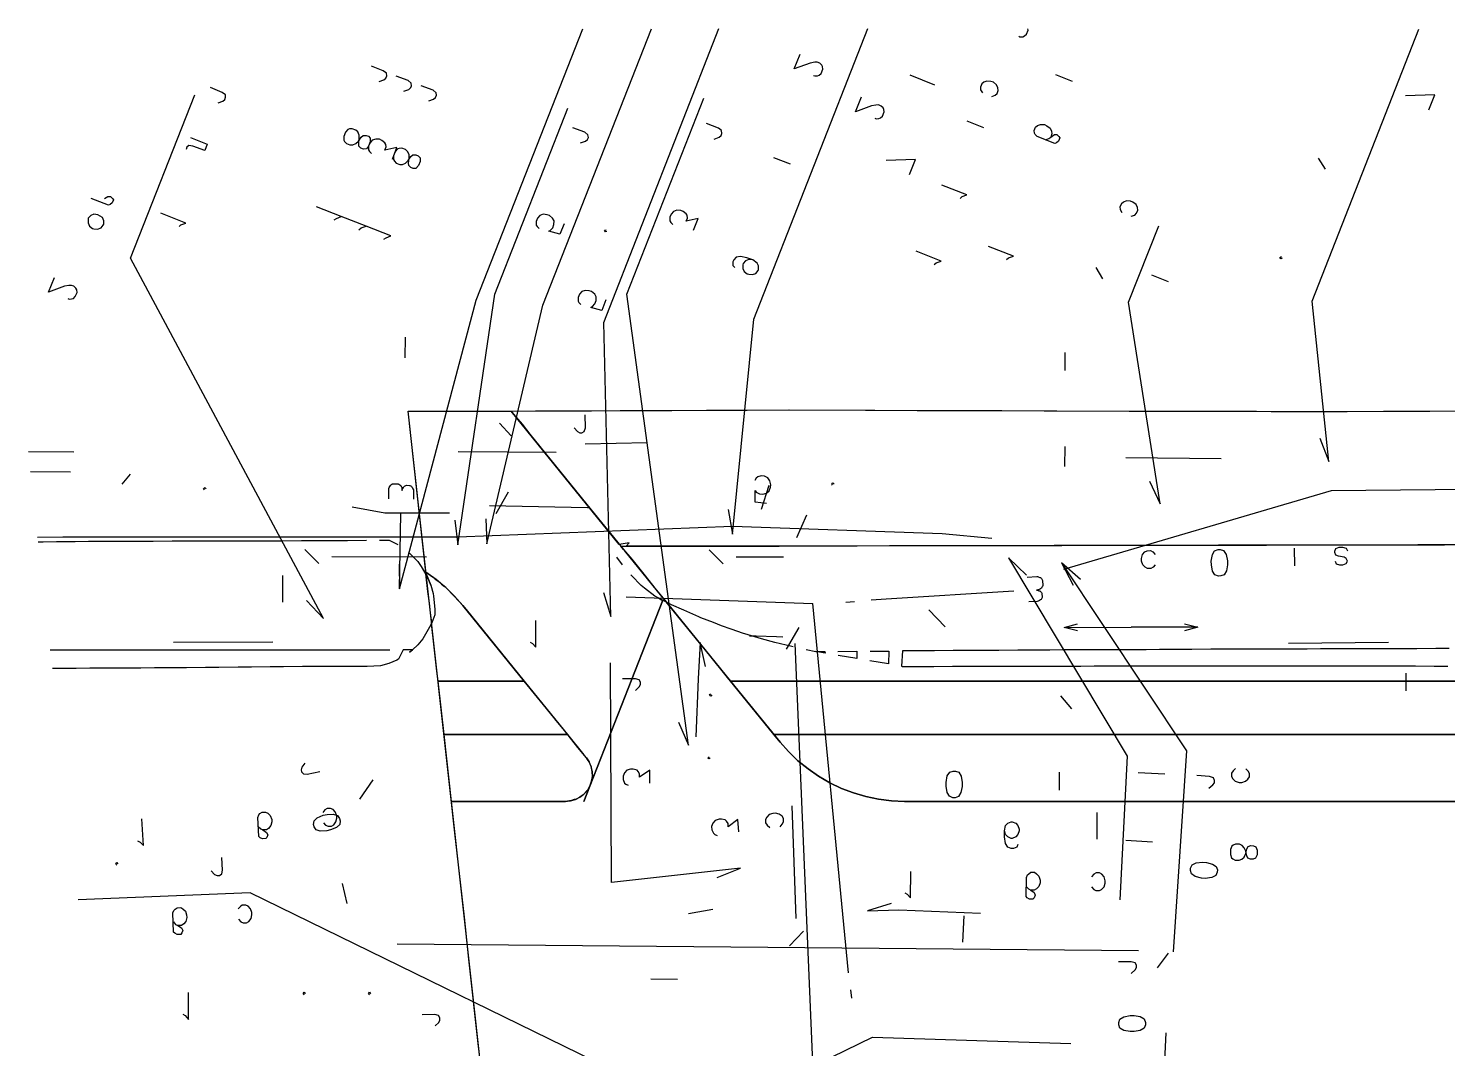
# Model space of a CAD drawing. Header units: metres. Extents: x 131 to 658, y 22 to 173.
# Drawn here: x 131 to 186.7, y 111.1 to 151.2 of the extents above; entities that cross this region are included whole.
import ezdxf

# ---------------------------------------------------------------- set-up
doc = ezdxf.new("R2010")
doc.units = ezdxf.units.M
for name, color, linetype in [('BOUNDARY', 7, 'Continuous'), ('CURB', 7, 'Continuous'), ('ELECTR_CABLE', 7, 'Continuous'), ('ELECTR_CABLE_COMM', 7, 'Continuous'), ('GRASS', 7, 'Continuous'), ('OVERHEAD_POWER_LINE', 7, 'Continuous'), ('ROAD', 7, 'Continuous'), ('SEWER', 7, 'Continuous'), ('SIDEWALK_PATH', 7, 'Continuous'), ('WATER_PIPELINE', 7, 'Continuous')]:
    doc.layers.add(name, color=color, linetype=linetype)

msp = doc.modelspace()

# ---------------------------------------------------------------- linework, layer by layer
at = {"layer": 'BOUNDARY'}
msp.add_lwpolyline([(148.841, 109.688), (148.652, 111.341), (148.286, 114.648), (148.108, 116.301), (147.731, 119.619), (147.554, 121.273), (147.187, 124.58), (146.999, 126.244), (146.633, 129.551), (146.444, 131.204), (146.078, 134.522), (145.9, 136.176), (149.229, 136.187), (150.894, 136.198), (154.223, 136.209), (155.887, 136.209), (159.216, 136.22), (160.881, 136.231), (164.221, 136.22), (165.886, 136.209), (167.173, 136.209), (167.173, 136.209), (169.215, 136.209), (170.879, 136.198), (174.208, 136.187), (175.873, 136.187), (179.213, 136.176), (180.877, 136.165), (182.775, 136.165), (182.775, 136.165), (184.206, 136.176), (185.871, 136.187), (186.026, 136.187), (186.026, 136.187), (189.2, 136.209)], dxfattribs=at)
at = {"layer": 'CURB'}
for points in [[(131.37, 131.046), (131.563, 131.049), (132.085, 131.06), (132.318, 131.06), (132.828, 131.06), (133.35, 131.071), (134.104, 131.071), (134.626, 131.071), (135.369, 131.071), (135.891, 131.071), (136.634, 131.082), (137.167, 131.082), (137.911, 131.082), (138.432, 131.082), (139.176, 131.093), (139.708, 131.093), (140.452, 131.093), (140.973, 131.093), (141.717, 131.105), (142.238, 131.105), (142.993, 131.105), (143.514, 131.105), (144.258, 131.116)], [(144.779, 131.116), (145.157, 131.116)], [(145.157, 131.116), (145.467, 130.96), (145.467, 130.96), (145.49, 130.949)], [(145.911, 130.639), (146.033, 130.528), (146.278, 130.272), (146.411, 130.084), (146.666, 129.629), (146.788, 129.351), (146.877, 129.018), (146.899, 128.918), (146.943, 128.397), (146.943, 128.308), (146.943, 128.186), (146.832, 127.864), (146.744, 127.698), (146.477, 127.243), (146.278, 126.999), (146.067, 126.81)], [(154.312, 130.15), (154.09, 130.45)], [(161.014, 126.921), (160.97, 126.932), (160.97, 126.932), (160.293, 127.099), (159.782, 127.232), (159.116, 127.432), (159.116, 127.432), (159.072, 127.443), (158.584, 127.62), (158.207, 127.742), (158.207, 127.742), (157.885, 127.875), (157.396, 128.064), (157.319, 128.097), (157.319, 128.097), (156.72, 128.364), (156.242, 128.574), (155.588, 128.907), (155.177, 129.229), (155.055, 129.329), (155.055, 129.329), (154.667, 129.729), (154.667, 129.729), (154.644, 129.751)], [(131.844, 126.81), (132.462, 126.81), (132.984, 126.81), (133.727, 126.81), (134.249, 126.81), (135.003, 126.81), (135.525, 126.81), (136.268, 126.81), (136.801, 126.81), (137.544, 126.81), (138.066, 126.81), (138.821, 126.81), (139.342, 126.81), (140.086, 126.81), (140.607, 126.81), (141.362, 126.81), (141.883, 126.81), (142.627, 126.81), (143.159, 126.81), (143.903, 126.81), (144.424, 126.81), (145.179, 126.81)], [(146.067, 126.81), (145.7, 126.81), (145.523, 126.433), (145.456, 126.4), (145.146, 126.266), (144.813, 126.178), (144.291, 126.155), (143.548, 126.155), (143.026, 126.144), (142.283, 126.144), (141.75, 126.144), (141.007, 126.133), (140.485, 126.133), (139.742, 126.122), (139.22, 126.122), (138.465, 126.111), (137.944, 126.111), (137.2, 126.1), (136.679, 126.1), (135.935, 126.1), (135.403, 126.089), (134.659, 126.089), (134.138, 126.078), (133.394, 126.078), (132.862, 126.067), (132.118, 126.067), (131.927, 126.067)], [(146.067, 126.81), (146.033, 126.766), (145.956, 126.71), (146.067, 126.81)], [(161.524, 126.821), (161.913, 126.744), (161.913, 126.744), (162.257, 126.744), (162.279, 126.677), (161.913, 126.744)], [(162.778, 126.744), (163.522, 126.755), (163.522, 126.466), (162.79, 126.588)], [(164.043, 126.755), (164.776, 126.755), (164.765, 126.255), (164.032, 126.377)], [(186.781, 126.855), (186.259, 126.855), (185.516, 126.843), (184.994, 126.843), (184.251, 126.843), (183.729, 126.843), (182.986, 126.843), (182.464, 126.843), (181.732, 126.843), (181.199, 126.832), (180.467, 126.832), (179.945, 126.832), (179.202, 126.832), (178.68, 126.832), (178.014, 126.832), (178.014, 126.832), (177.937, 126.832), (177.415, 126.832), (176.672, 126.821), (176.15, 126.821), (175.407, 126.821), (174.885, 126.81), (174.153, 126.81), (173.62, 126.81), (172.888, 126.799), (172.366, 126.799), (171.623, 126.799), (171.101, 126.788), (170.358, 126.788), (169.836, 126.788), (169.092, 126.777), (168.571, 126.777), (167.827, 126.777), (167.306, 126.777), (166.574, 126.766), (166.041, 126.766), (165.308, 126.766), (165.275, 126.166), (165.297, 126.155), (165.297, 126.155), (166.019, 126.155), (166.54, 126.155), (167.273, 126.166), (167.794, 126.166), (168.538, 126.166), (169.059, 126.166), (169.803, 126.166), (170.324, 126.166), (171.057, 126.166), (171.589, 126.166), (172.322, 126.166), (172.843, 126.178), (173.587, 126.178), (174.108, 126.178), (174.841, 126.178), (175.373, 126.178), (176.106, 126.178), (176.627, 126.178), (177.371, 126.178), (177.892, 126.178), (178.625, 126.178), (179.157, 126.178), (179.89, 126.178), (180.411, 126.178), (181.155, 126.178), (181.676, 126.178), (182.409, 126.178), (182.941, 126.178), (183.674, 126.178), (184.195, 126.178), (184.939, 126.178), (185.46, 126.178), (186.193, 126.166), (186.725, 126.166)]]:
    msp.add_lwpolyline(points, dxfattribs=at)
at = {"layer": 'ELECTR_CABLE'}
for points in [[(148.952, 131.948), (148.985, 130.971), (151.193, 140.348), (155.452, 151.209)], [(158.473, 132.314), (158.639, 131.349), (159.472, 139.793), (163.951, 151.221)], [(181.698, 135.122), (182.053, 134.201), (181.399, 140.504), (185.589, 151.185)], [(161.824, 149.37), (161.868, 149.359), (161.868, 149.359), (161.979, 149.359), (161.979, 149.359), (162.046, 149.381), (162.046, 149.381), (162.124, 149.448), (162.124, 149.448), (162.19, 149.614), (162.19, 149.614), (162.168, 149.725), (162.168, 149.725), (162.146, 149.78), (162.146, 149.78), (162.068, 149.858), (162.068, 149.858), (161.968, 149.891), (161.968, 149.891), (161.868, 149.891), (161.868, 149.891), (161.691, 149.858), (161.691, 149.858), (161.058, 149.625), (161.058, 149.625), (161.291, 150.213)], [(166.585, 148.993), (165.608, 149.381)], [(171.989, 149.137), (171.334, 149.392)], [(156.52, 123.958), (156.908, 123.059), (156.908, 123.059), (154.489, 140.781), (154.489, 140.781), (157.507, 148.482)], [(164.232, 147.694), (164.276, 147.672), (164.276, 147.672), (164.387, 147.683), (164.387, 147.683), (164.443, 147.705), (164.443, 147.705), (164.532, 147.772), (164.532, 147.772), (164.598, 147.938), (164.598, 147.938), (164.576, 148.038), (164.576, 148.038), (164.554, 148.094), (164.554, 148.094), (164.476, 148.171), (164.476, 148.171), (164.376, 148.216), (164.376, 148.216), (164.265, 148.205), (164.265, 148.205), (164.099, 148.182), (164.099, 148.182), (163.466, 147.938), (163.466, 147.938), (163.699, 148.526)], [(185.982, 148.027), (186.215, 148.604), (186.215, 148.604), (185.072, 148.571)], [(147.731, 131.904), (147.853, 130.927), (147.853, 130.927), (149.307, 140.781), (149.307, 140.781), (152.17, 148.083)], [(152.669, 146.718), (152.858, 146.784), (152.858, 146.784), (152.947, 146.851), (152.947, 146.851), (152.98, 146.94), (152.98, 146.94), (152.958, 147.04), (152.958, 147.04), (152.836, 147.139), (152.836, 147.139), (152.37, 147.317)], [(157.918, 146.873), (158.107, 146.951), (158.107, 146.951), (158.195, 147.017), (158.195, 147.017), (158.218, 147.095), (158.218, 147.095), (158.207, 147.206), (158.207, 147.206), (158.084, 147.295), (158.084, 147.295), (157.618, 147.483)], [(170.923, 146.84), (171.057, 146.895), (171.057, 146.895), (171.134, 146.951), (171.134, 146.951), (171.279, 147.051), (171.279, 147.051), (171.378, 147.051), (171.378, 147.051), (171.456, 146.973), (171.456, 146.973), (171.489, 146.917), (171.489, 146.917), (171.445, 146.784), (171.445, 146.784), (171.356, 146.718), (171.356, 146.718), (171.301, 146.696), (171.301, 146.696), (170.602, 146.973), (170.602, 146.973), (170.524, 147.051), (170.524, 147.051), (170.491, 147.106), (170.491, 147.106), (170.48, 147.206), (170.48, 147.206), (170.535, 147.339), (170.535, 147.339), (170.613, 147.406), (170.613, 147.406), (170.735, 147.45), (170.735, 147.45), (170.89, 147.439), (170.89, 147.439), (170.979, 147.395), (170.979, 147.395), (171.112, 147.306), (171.112, 147.306), (171.168, 147.184), (171.168, 147.184), (171.179, 147.084), (171.179, 147.084), (171.134, 146.951)], [(160.914, 145.885), (160.259, 146.141)], [(165.586, 145.475), (165.819, 146.063), (165.819, 146.063), (164.676, 146.03)], [(181.92, 145.686), (181.654, 146.118)], [(174.297, 143.844), (174.43, 143.888), (174.43, 143.888), (174.508, 143.955), (174.508, 143.955), (174.552, 144.077), (174.552, 144.077), (174.541, 144.177), (174.541, 144.177), (174.486, 144.299), (174.486, 144.299), (174.352, 144.398), (174.352, 144.398), (174.264, 144.432), (174.264, 144.432), (174.108, 144.443), (174.108, 144.443), (173.986, 144.398), (173.986, 144.398), (173.908, 144.332), (173.908, 144.332), (173.853, 144.21), (173.853, 144.21), (173.864, 144.11), (173.864, 144.11), (173.931, 143.988)], [(152.026, 143.544), (151.859, 143.133), (151.859, 143.133), (151.426, 143.256), (151.426, 143.256), (151.482, 143.278), (151.482, 143.278), (151.582, 143.378), (151.582, 143.378), (151.626, 143.511), (151.626, 143.511), (151.637, 143.655), (151.637, 143.655), (151.571, 143.766), (151.571, 143.766), (151.449, 143.866), (151.449, 143.866), (151.36, 143.899), (151.36, 143.899), (151.204, 143.921), (151.204, 143.921), (151.071, 143.866), (151.071, 143.866), (150.983, 143.766), (150.983, 143.766), (150.927, 143.633), (150.927, 143.633), (150.927, 143.489), (150.927, 143.489), (150.96, 143.433), (150.96, 143.433), (151.038, 143.355)], [(157.108, 143.289), (157.286, 143.755), (157.286, 143.755), (156.819, 143.644), (156.819, 143.644), (156.864, 143.766), (156.864, 143.766), (156.853, 143.877), (156.853, 143.877), (156.819, 143.932), (156.819, 143.932), (156.697, 144.032), (156.697, 144.032), (156.609, 144.066), (156.609, 144.066), (156.453, 144.077), (156.453, 144.077), (156.32, 144.032), (156.32, 144.032), (156.231, 143.921), (156.231, 143.921), (156.176, 143.799), (156.176, 143.799), (156.176, 143.655), (156.176, 143.655), (156.209, 143.588), (156.209, 143.588), (156.287, 143.511)], [(153.701, 143.244), (153.646, 143.222), (153.646, 143.222), (153.612, 143.289), (153.612, 143.289), (153.679, 143.311)], [(175.018, 133.435), (175.429, 132.536), (175.429, 132.536), (174.186, 140.47), (174.186, 140.47), (175.373, 143.466)], [(159.438, 142.124), (159.272, 142.135), (159.272, 142.135), (159.15, 142.09), (159.15, 142.09), (159.061, 141.979), (159.061, 141.979), (159.039, 141.935), (159.039, 141.935), (159.039, 141.791), (159.039, 141.791), (159.094, 141.669), (159.094, 141.669), (159.216, 141.58), (159.216, 141.58), (159.272, 141.558), (159.272, 141.558), (159.427, 141.547), (159.427, 141.547), (159.549, 141.591), (159.549, 141.591), (159.649, 141.702), (159.649, 141.702), (159.66, 141.746), (159.66, 141.746), (159.66, 141.891), (159.66, 141.891), (159.605, 142.002), (159.605, 142.002), (159.438, 142.124), (159.438, 142.124), (159.205, 142.212), (159.205, 142.212), (158.95, 142.257), (158.95, 142.257), (158.784, 142.235), (158.784, 142.235), (158.684, 142.124), (158.684, 142.124), (158.65, 142.046), (158.65, 142.046), (158.65, 141.902), (158.65, 141.902), (158.728, 141.824)], [(169.403, 142.135), (169.481, 142.201), (169.481, 142.201), (169.67, 142.268), (169.67, 142.268), (168.693, 142.656)], [(180.223, 142.19), (180.167, 142.168), (180.167, 142.168), (180.134, 142.224), (180.134, 142.224), (180.2, 142.257)], [(173.176, 141.38), (172.921, 141.824)], [(175.762, 141.269), (175.107, 141.524)], [(153.668, 140.559), (153.502, 140.137), (153.502, 140.137), (153.069, 140.259), (153.069, 140.259), (153.135, 140.293), (153.135, 140.293), (153.224, 140.393), (153.224, 140.393), (153.28, 140.526), (153.28, 140.526), (153.28, 140.67), (153.28, 140.67), (153.224, 140.781), (153.224, 140.781), (153.102, 140.881), (153.102, 140.881), (153.002, 140.914), (153.002, 140.914), (152.847, 140.925), (152.847, 140.925), (152.725, 140.881), (152.725, 140.881), (152.625, 140.781), (152.625, 140.781), (152.58, 140.648), (152.58, 140.648), (152.58, 140.504), (152.58, 140.504), (152.603, 140.448), (152.603, 140.448), (152.68, 140.37)], [(171.7, 137.785), (171.7, 138.484)], [(152.414, 135.532), (152.547, 135.377), (152.547, 135.377), (152.636, 135.332), (152.636, 135.332), (152.725, 135.332), (152.725, 135.332), (152.814, 135.388), (152.814, 135.388), (152.858, 135.532), (152.858, 135.532), (152.847, 136.032)], [(149.939, 135.21), (149.484, 135.71)], [(155.288, 134.933), (152.847, 134.889)], [(132.773, 134.567), (130.986, 134.582)], [(147.864, 134.6), (151.715, 134.567)], [(171.689, 134.789), (171.678, 134.001)], [(174.086, 134.367), (177.826, 134.323)], [(132.64, 133.779), (131.07, 133.792)], [(134.67, 133.313), (134.992, 133.712)], [(159.971, 132.558), (159.527, 132.603), (159.527, 132.603), (159.527, 133.058), (159.527, 133.058), (159.571, 133.002), (159.571, 133.002), (159.694, 132.936), (159.694, 132.936), (159.827, 132.924), (159.827, 132.924), (159.971, 132.958), (159.971, 132.958), (160.071, 133.046), (160.071, 133.046), (160.126, 133.202), (160.126, 133.202), (160.137, 133.291), (160.137, 133.291), (160.104, 133.446), (160.104, 133.446), (160.026, 133.557), (160.026, 133.557), (159.893, 133.624), (159.893, 133.624), (159.76, 133.635), (159.76, 133.635), (159.627, 133.601), (159.627, 133.601), (159.571, 133.546), (159.571, 133.546), (159.516, 133.457)], [(159.771, 132.336), (160.082, 133.268)], [(162.568, 133.268), (162.534, 133.313), (162.534, 133.313), (162.579, 133.368), (162.579, 133.368), (162.623, 133.313)], [(137.899, 133.091), (137.866, 133.146), (137.866, 133.146), (137.922, 133.18), (137.922, 133.18), (137.955, 133.124)], [(149.362, 132.159), (149.84, 133.013)], [(193.039, 133.157), (182.142, 133.046), (182.142, 133.046), (171.634, 129.962)], [(147.52, 132.17), (144.979, 132.17), (144.979, 132.17), (143.703, 132.414)], [(149.096, 132.481), (152.936, 132.392), (152.936, 132.392), (153.024, 132.392)], [(161.169, 131.216), (161.558, 132.114)], [(131.35, 131.235), (132.34, 131.238), (147.853, 131.249), (158.639, 131.659), (166.873, 131.371), (168.826, 131.193)], [(170.18, 129.74), (169.481, 130.417), (169.481, 130.417), (174.13, 122.627), (174.13, 122.627), (173.853, 116.978)], [(172.299, 129.573), (171.556, 130.217), (171.556, 130.217), (176.472, 122.837), (176.472, 122.837), (175.939, 114.937)], [(171.556, 130.217), (172.011, 129.34)], [(150.694, 127.11), (150.783, 127.054), (150.783, 127.054), (150.916, 126.91), (150.916, 126.91), (150.916, 127.953)], [(140.585, 127.11), (136.679, 127.099)], [(157.574, 126.144), (157.363, 127.099), (157.363, 127.099), (157.286, 125.667), (157.286, 125.667), (157.197, 123.392)], [(159.305, 127.354), (159.571, 127.354), (159.571, 127.354), (160.359, 127.332), (160.359, 127.332), (160.615, 127.321)], [(184.395, 127.099), (180.467, 127.054)], [(162.301, 98.458), (161.092, 127.054)], [(158.04, 117.866), (158.95, 118.232), (158.95, 118.232), (153.89, 117.666), (153.89, 117.666), (153.846, 126.3)], [(154.822, 125.212), (154.977, 125.345), (154.977, 125.345), (155.022, 125.445), (155.022, 125.445), (155.022, 125.534), (155.022, 125.534), (154.977, 125.623), (154.977, 125.623), (154.822, 125.667), (154.822, 125.667), (154.323, 125.667)], [(185.094, 125.19), (185.094, 125.889)], [(157.829, 125.035), (157.785, 124.99), (157.785, 124.99), (157.729, 125.046), (157.729, 125.046), (157.785, 125.079)], [(171.967, 124.491), (171.534, 125.001)], [(155.388, 121.572), (155.388, 122.072), (155.388, 122.072), (154.988, 121.805), (154.988, 121.805), (154.988, 121.939), (154.988, 121.939), (154.933, 122.027), (154.933, 122.027), (154.889, 122.072), (154.889, 122.072), (154.733, 122.116), (154.733, 122.116), (154.633, 122.116), (154.633, 122.116), (154.489, 122.072), (154.489, 122.072), (154.389, 121.972), (154.389, 121.972), (154.345, 121.839), (154.345, 121.839), (154.345, 121.706), (154.345, 121.706), (154.389, 121.572), (154.389, 121.572), (154.445, 121.528), (154.445, 121.528), (154.545, 121.484)], [(157.763, 122.56), (157.718, 122.516), (157.718, 122.516), (157.663, 122.549), (157.663, 122.549), (157.718, 122.604)], [(178.392, 122.138), (178.292, 122.05), (178.292, 122.05), (178.236, 121.961), (178.236, 121.961), (178.236, 121.828), (178.236, 121.828), (178.281, 121.739), (178.281, 121.739), (178.336, 121.683), (178.336, 121.683), (178.38, 121.639), (178.38, 121.639), (178.536, 121.595), (178.536, 121.595), (178.636, 121.595), (178.636, 121.595), (178.78, 121.639), (178.78, 121.639), (178.88, 121.728), (178.88, 121.728), (178.935, 121.817), (178.935, 121.817), (178.935, 121.95), (178.935, 121.95), (178.891, 122.039), (178.891, 122.039), (178.791, 122.127)], [(167.295, 120.995), (167.162, 121.051), (167.162, 121.051), (167.073, 121.195), (167.073, 121.195), (167.028, 121.45), (167.028, 121.45), (167.028, 121.595), (167.028, 121.595), (167.073, 121.85), (167.073, 121.85), (167.173, 121.994), (167.173, 121.994), (167.306, 122.039), (167.306, 122.039), (167.395, 122.039), (167.395, 122.039), (167.528, 121.994), (167.528, 121.994), (167.617, 121.839), (167.617, 121.839), (167.661, 121.595), (167.661, 121.595), (167.661, 121.439), (167.661, 121.439), (167.606, 121.195), (167.606, 121.195), (167.517, 121.04), (167.517, 121.04), (167.384, 120.995), (167.384, 120.995), (167.295, 120.995)], [(171.478, 121.295), (171.478, 121.994)], [(174.563, 121.983), (175.617, 121.928)], [(177.348, 121.373), (177.504, 121.495), (177.504, 121.495), (177.559, 121.584), (177.559, 121.584), (177.559, 121.672), (177.559, 121.672), (177.526, 121.772), (177.526, 121.772), (177.371, 121.828), (177.371, 121.828), (176.871, 121.861)], [(140.008, 119.864), (140.108, 119.775), (140.108, 119.775), (140.197, 119.73), (140.197, 119.73), (140.341, 119.63), (140.341, 119.63), (140.385, 119.542), (140.385, 119.542), (140.352, 119.431), (140.352, 119.431), (140.307, 119.386), (140.307, 119.386), (140.174, 119.375), (140.174, 119.375), (140.086, 119.42), (140.086, 119.42), (140.03, 119.464), (140.03, 119.464), (139.997, 120.219), (139.997, 120.219), (140.03, 120.319), (140.03, 120.319), (140.074, 120.374), (140.074, 120.374), (140.163, 120.429), (140.163, 120.429), (140.296, 120.429), (140.296, 120.429), (140.385, 120.385), (140.385, 120.385), (140.485, 120.296), (140.485, 120.296), (140.54, 120.141), (140.54, 120.141), (140.54, 120.052), (140.54, 120.052), (140.507, 119.897), (140.507, 119.897), (140.418, 119.786), (140.418, 119.786), (140.33, 119.73), (140.33, 119.73), (140.197, 119.73)], [(142.571, 120.008), (142.66, 119.919), (142.66, 119.919), (142.76, 119.875), (142.76, 119.875), (142.893, 119.875), (142.893, 119.875), (142.982, 119.93), (142.982, 119.93), (143.059, 120.041), (143.059, 120.041), (143.104, 120.185), (143.104, 120.185), (143.093, 120.285), (143.093, 120.285), (143.037, 120.441), (143.037, 120.441), (142.949, 120.529), (142.949, 120.529), (142.849, 120.574), (142.849, 120.574), (142.715, 120.574), (142.715, 120.574), (142.627, 120.518), (142.627, 120.518), (142.549, 120.407)], [(172.954, 119.364), (172.954, 120.407)], [(135.27, 119.298), (135.369, 119.253), (135.369, 119.253), (135.503, 119.12), (135.503, 119.12), (135.447, 120.163)], [(158.883, 119.653), (158.85, 120.141), (158.85, 120.141), (158.473, 119.852), (158.473, 119.852), (158.462, 119.986), (158.462, 119.986), (158.406, 120.074), (158.406, 120.074), (158.351, 120.119), (158.351, 120.119), (158.207, 120.152), (158.207, 120.152), (158.107, 120.152), (158.107, 120.152), (157.951, 120.097), (157.951, 120.097), (157.863, 119.997), (157.863, 119.997), (157.818, 119.864), (157.818, 119.864), (157.829, 119.73), (157.829, 119.73), (157.885, 119.597), (157.885, 119.597), (157.94, 119.553), (157.94, 119.553), (158.04, 119.508)], [(160.504, 119.852), (160.592, 119.952), (160.592, 119.952), (160.637, 120.041), (160.637, 120.041), (160.637, 120.174), (160.637, 120.174), (160.581, 120.263), (160.581, 120.263), (160.47, 120.352), (160.47, 120.352), (160.326, 120.385), (160.326, 120.385), (160.226, 120.374), (160.226, 120.374), (160.071, 120.33), (160.071, 120.33), (159.982, 120.23), (159.982, 120.23), (159.938, 120.141), (159.938, 120.141), (159.938, 120.008), (159.938, 120.008), (159.993, 119.919), (159.993, 119.919), (160.104, 119.83)], [(169.847, 119.153), (169.803, 119.053), (169.803, 119.053), (169.67, 118.998), (169.67, 118.998), (169.581, 118.998), (169.581, 118.998), (169.448, 119.053), (169.448, 119.053), (169.359, 119.198), (169.359, 119.198), (169.314, 119.453), (169.314, 119.453), (169.314, 119.697), (169.314, 119.697), (169.359, 119.897), (169.359, 119.897), (169.448, 119.997), (169.448, 119.997), (169.581, 120.052), (169.581, 120.052), (169.625, 120.052), (169.625, 120.052), (169.758, 119.997), (169.758, 119.997), (169.847, 119.897), (169.847, 119.897), (169.891, 119.753), (169.891, 119.753), (169.891, 119.697), (169.891, 119.697), (169.847, 119.553), (169.847, 119.553), (169.758, 119.453), (169.758, 119.453), (169.625, 119.397), (169.625, 119.397), (169.581, 119.397), (169.581, 119.397), (169.448, 119.453), (169.448, 119.453), (169.359, 119.553), (169.359, 119.553), (169.314, 119.697)], [(175.129, 119.253), (174.086, 119.309)], [(179.235, 118.754), (179.179, 118.621), (179.179, 118.621), (179.08, 118.576), (179.08, 118.576), (178.98, 118.576), (178.98, 118.576), (178.88, 118.621), (178.88, 118.621), (178.835, 118.709), (178.835, 118.709), (178.791, 118.898), (178.791, 118.898), (178.736, 119.031), (178.736, 119.031), (178.647, 119.12), (178.647, 119.12), (178.547, 119.164), (178.547, 119.164), (178.392, 119.164), (178.392, 119.164), (178.292, 119.131), (178.292, 119.131), (178.247, 119.087), (178.247, 119.087), (178.192, 118.954), (178.192, 118.954), (178.192, 118.765), (178.192, 118.765), (178.236, 118.632), (178.236, 118.632), (178.281, 118.587), (178.281, 118.587), (178.38, 118.543), (178.38, 118.543), (178.536, 118.543), (178.536, 118.543), (178.636, 118.576), (178.636, 118.576), (178.736, 118.665), (178.736, 118.665), (178.791, 118.809), (178.791, 118.809), (178.835, 118.987), (178.835, 118.987), (178.891, 119.076), (178.891, 119.076), (178.991, 119.12), (178.991, 119.12), (179.091, 119.109), (179.091, 119.109), (179.191, 119.065), (179.191, 119.065), (179.235, 118.931), (179.235, 118.931), (179.235, 118.754)], [(134.459, 118.343), (134.415, 118.388), (134.415, 118.388), (134.459, 118.443), (134.459, 118.443), (134.504, 118.399)], [(138.166, 118.121), (138.299, 117.977), (138.299, 117.977), (138.399, 117.933), (138.399, 117.933), (138.488, 117.944), (138.488, 117.944), (138.576, 117.999), (138.576, 117.999), (138.61, 118.144), (138.61, 118.144), (138.587, 118.643)], [(177.67, 118.066), (177.615, 117.933), (177.615, 117.933), (177.459, 117.855), (177.459, 117.855), (177.204, 117.822), (177.204, 117.822), (177.06, 117.833), (177.06, 117.833), (176.805, 117.899), (176.805, 117.899), (176.66, 117.999), (176.66, 117.999), (176.627, 118.132), (176.627, 118.132), (176.627, 118.221), (176.627, 118.221), (176.694, 118.354), (176.694, 118.354), (176.849, 118.432), (176.849, 118.432), (177.093, 118.465), (177.093, 118.465), (177.249, 118.454), (177.249, 118.454), (177.493, 118.388), (177.493, 118.388), (177.637, 118.288), (177.637, 118.288), (177.681, 118.155), (177.681, 118.155), (177.67, 118.066)], [(165.408, 117.256), (165.497, 117.211), (165.497, 117.211), (165.63, 117.056), (165.63, 117.056), (165.641, 118.099)], [(170.169, 117.511), (170.258, 117.411), (170.258, 117.411), (170.346, 117.367), (170.346, 117.367), (170.48, 117.267), (170.48, 117.267), (170.524, 117.167), (170.524, 117.167), (170.48, 117.067), (170.48, 117.067), (170.435, 117.012), (170.435, 117.012), (170.302, 117.012), (170.302, 117.012), (170.213, 117.067), (170.213, 117.067), (170.169, 117.112), (170.169, 117.112), (170.18, 117.866), (170.18, 117.866), (170.224, 117.966), (170.224, 117.966), (170.269, 118.01), (170.269, 118.01), (170.358, 118.066), (170.358, 118.066), (170.491, 118.066), (170.491, 118.066), (170.579, 118.01), (170.579, 118.01), (170.668, 117.911), (170.668, 117.911), (170.713, 117.755), (170.713, 117.755), (170.713, 117.655), (170.713, 117.655), (170.668, 117.511), (170.668, 117.511), (170.579, 117.411), (170.579, 117.411), (170.48, 117.367), (170.48, 117.367), (170.346, 117.367)], [(172.732, 117.489), (172.821, 117.389), (172.821, 117.389), (172.91, 117.345), (172.91, 117.345), (173.043, 117.345), (173.043, 117.345), (173.132, 117.389), (173.132, 117.389), (173.232, 117.489), (173.232, 117.489), (173.276, 117.633), (173.276, 117.633), (173.276, 117.733), (173.276, 117.733), (173.232, 117.888), (173.232, 117.888), (173.143, 117.988), (173.143, 117.988), (173.054, 118.044), (173.054, 118.044), (172.921, 118.044), (172.921, 118.044), (172.832, 117.988), (172.832, 117.988), (172.732, 117.888)], [(155.765, 109.1), (156.731, 108.922), (139.697, 117.256), (132.935, 116.978)], [(136.679, 116.113), (136.768, 116.013), (136.768, 116.013), (136.856, 115.969), (136.856, 115.969), (137.001, 115.88), (137.001, 115.88), (137.045, 115.78), (137.045, 115.78), (137.012, 115.68), (137.012, 115.68), (136.967, 115.625), (136.967, 115.625), (136.834, 115.625), (136.834, 115.625), (136.734, 115.669), (136.734, 115.669), (136.69, 115.713), (136.69, 115.713), (136.657, 116.468), (136.657, 116.468), (136.701, 116.568), (136.701, 116.568), (136.745, 116.612), (136.745, 116.612), (136.834, 116.668), (136.834, 116.668), (136.967, 116.679), (136.967, 116.679), (137.056, 116.634), (137.056, 116.634), (137.156, 116.535), (137.156, 116.535), (137.2, 116.39), (137.2, 116.39), (137.211, 116.29), (137.211, 116.29), (137.167, 116.135), (137.167, 116.135), (137.089, 116.035), (137.089, 116.035), (137.001, 115.98), (137.001, 115.98), (136.856, 115.969)], [(139.231, 116.224), (139.331, 116.124), (139.331, 116.124), (139.42, 116.08), (139.42, 116.08), (139.553, 116.08), (139.553, 116.08), (139.642, 116.135), (139.642, 116.135), (139.73, 116.246), (139.73, 116.246), (139.764, 116.39), (139.764, 116.39), (139.764, 116.49), (139.764, 116.49), (139.708, 116.634), (139.708, 116.634), (139.619, 116.734), (139.619, 116.734), (139.531, 116.779), (139.531, 116.779), (139.386, 116.779), (139.386, 116.779), (139.309, 116.723), (139.309, 116.723), (139.22, 116.623)], [(156.908, 116.446), (157.863, 116.612)], [(164.865, 116.834), (163.932, 116.546), (163.932, 116.546), (165.164, 116.59), (165.164, 116.59), (168.382, 116.457)], [(167.683, 115.314), (167.728, 116.357)], [(156.475, 113.849), (155.432, 113.871)], [(137.056, 112.484), (137.145, 112.44), (137.145, 112.44), (137.278, 112.284), (137.278, 112.284), (137.278, 113.339)], [(141.817, 113.25), (141.772, 113.294), (141.772, 113.294), (141.817, 113.35), (141.817, 113.35), (141.861, 113.294)], [(144.38, 113.25), (144.336, 113.294), (144.336, 113.294), (144.38, 113.35), (144.38, 113.35), (144.424, 113.294)], [(159.583, 109.643), (158.85, 109), (158.85, 109), (164.132, 111.585), (164.132, 111.585), (171.922, 111.341)], [(166.884, 96.982), (166.085, 96.416), (166.085, 96.416), (175.096, 99.59), (175.096, 99.59), (175.673, 111.763)]]:
    msp.add_lwpolyline(points, dxfattribs=at)
at = {"layer": 'ELECTR_CABLE_COMM'}
for points in [[(169.88, 150.912), (169.925, 150.89), (170.036, 150.89), (170.102, 150.923), (170.18, 150.99), (170.247, 151.156), (170.241, 151.203)], [(141.839, 130.749), (142.394, 130.195)], [(142.904, 130.472), (146.622, 130.461)], [(157.718, 130.738), (158.273, 130.184)], [(158.784, 130.461), (160.637, 130.461)], [(160.759, 126.832), (161.258, 127.676)], [(160.97, 120.674), (161.125, 116.246)], [(161.425, 115.747), (160.881, 115.17)]]:
    msp.add_lwpolyline(points, dxfattribs=at)
at = {"layer": 'GRASS'}
for points in [[(196.224, 125.578), (177.615, 125.578), (165.075, 125.578), (161.458, 125.578), (160.481, 125.578), (160.437, 125.578), (159.416, 125.578), (158.562, 125.578), (158.44, 125.723), (157.752, 126.577), (157.052, 127.432), (156.353, 128.286), (156.032, 128.685), (154.389, 130.705), (154.356, 130.749), (154.256, 130.883), (154.4, 130.883), (154.467, 130.883), (156.897, 130.883), (157.374, 130.883), (158.406, 130.883), (159.438, 130.883), (160.47, 130.883), (161.502, 130.894), (162.523, 130.894), (163.533, 130.894), (179.612, 130.916), (193.594, 130.949)], [(204.225, 120.851), (165.386, 120.851), (164.876, 120.873), (164.376, 120.94), (163.877, 121.04), (163.389, 121.184), (162.912, 121.362), (162.457, 121.584), (162.013, 121.839), (161.602, 122.127), (161.203, 122.449), (160.836, 122.804), (160.504, 123.181), (160.259, 123.481), (160.615, 123.481), (161.103, 123.481), (161.602, 123.481), (162.124, 123.481), (162.656, 123.481), (163.2, 123.481), (163.744, 123.481), (164.288, 123.481), (164.831, 123.481), (165.364, 123.481), (165.897, 123.481), (166.418, 123.481), (205.257, 123.481)]]:
    msp.add_lwpolyline(points, dxfattribs=at)
for points in [[(146.677, 129.096), (146.599, 129.795), (146.788, 129.351), (146.588, 129.84), (146.566, 129.873), (146.588, 129.851), (146.899, 129.64), (146.966, 129.584), (147.076, 129.507), (147.21, 129.385), (147.332, 129.296), (147.354, 129.274), (147.365, 129.263), (147.376, 129.251), (147.709, 128.918), (148.042, 128.552), (148.175, 128.386), (150.461, 125.578), (147.076, 125.578), (147.032, 125.967), (146.921, 126.91), (146.821, 127.842), (146.821, 127.875), (146.81, 127.964), (146.777, 128.264), (146.733, 128.641)], [(152.081, 120.851), (151.127, 120.851), (147.598, 120.851), (147.31, 123.481), (148.63, 123.481), (152.159, 123.481), (152.802, 122.682), (152.902, 122.56), (152.924, 122.527), (153.013, 122.405), (153.024, 122.349), (153.08, 122.216), (153.091, 122.172), (153.124, 122.027), (153.124, 121.972), (153.135, 121.828), (153.124, 121.772), (153.102, 121.639), (153.035, 121.45), (153.013, 121.428), (152.936, 121.284), (152.902, 121.251), (152.802, 121.14), (152.769, 121.106), (152.647, 121.018), (152.603, 120.995), (152.47, 120.929), (152.425, 120.918), (152.281, 120.873), (152.236, 120.873)]]:
    msp.add_lwpolyline(points, close=True, dxfattribs=at)
at = {"layer": 'OVERHEAD_POWER_LINE'}
for points in [[(172.188, 127.554), (171.667, 127.687), (171.667, 127.687), (172.188, 127.831)], [(171.667, 127.687), (174.286, 127.698)], [(176.916, 127.698), (174.286, 127.698)], [(176.383, 127.831), (176.916, 127.698), (176.916, 127.698), (176.383, 127.554)]]:
    msp.add_lwpolyline(points, dxfattribs=at)
at = {"layer": 'ROAD'}
msp.add_lwpolyline([(151.615, 124.147), (150.461, 125.578), (148.042, 128.552), (147.72, 128.918), (147.376, 129.251), (147.265, 129.351), (146.999, 129.573), (146.599, 129.851), (145.9, 136.176), (149.085, 136.187), (149.595, 136.187), (149.939, 136.187), (150.039, 136.065), (150.372, 135.665), (150.683, 135.277), (153.091, 132.303), (154.256, 130.872), (154.356, 130.749), (154.678, 130.361), (155.21, 129.706), (155.588, 129.229), (156.032, 128.685), (155.732, 128.838), (155.787, 128.808), (155.854, 128.774), (155.887, 128.752), (155.898, 128.752), (153.035, 121.45), (153.102, 121.639), (153.135, 121.828), (153.124, 122.027), (153.08, 122.216), (153.013, 122.405), (152.947, 122.493), (152.902, 122.56), (152.569, 122.971), (152.037, 123.636), (151.715, 124.025)], close=True, dxfattribs=at)
msp.add_lwpolyline([(149.951, 99.667), (147.598, 120.851), (152.081, 120.851), (152.236, 120.873), (152.281, 120.873), (152.47, 120.929), (152.647, 121.018), (152.802, 121.14), (152.936, 121.284), (153.035, 121.45), (152.802, 120.851), (155.898, 128.752), (156.032, 128.685), (158.562, 125.578), (160.504, 123.181), (160.836, 122.804), (161.203, 122.449), (161.602, 122.127), (162.013, 121.839), (162.457, 121.584), (162.912, 121.362), (163.389, 121.184), (163.877, 121.04), (164.376, 120.94), (164.876, 120.873), (165.386, 120.851), (173.298, 120.851), (185.394, 120.851), (202.316, 120.851)], dxfattribs=at)
at = {"layer": 'SEWER'}
for points in [[(153.568, 129.052), (153.857, 128.12), (153.579, 139.671), (158.105, 151.217)], [(144.757, 149.137), (144.946, 149.203), (144.946, 149.203), (145.024, 149.27), (145.024, 149.27), (145.057, 149.359), (145.057, 149.359), (145.046, 149.459), (145.046, 149.459), (144.924, 149.558), (144.924, 149.558), (144.458, 149.736)], [(138.432, 148.293), (138.621, 148.36), (138.621, 148.36), (138.698, 148.427), (138.698, 148.427), (138.732, 148.515), (138.732, 148.515), (138.721, 148.615), (138.721, 148.615), (138.599, 148.704), (138.599, 148.704), (138.133, 148.893)], [(145.734, 148.748), (145.922, 148.826), (145.922, 148.826), (146, 148.893), (146, 148.893), (146.033, 148.97), (146.033, 148.97), (146.022, 149.07), (146.022, 149.07), (145.9, 149.17), (145.9, 149.17), (145.434, 149.348)], [(146.71, 148.371), (146.899, 148.438), (146.899, 148.438), (146.977, 148.504), (146.977, 148.504), (147.01, 148.593), (147.01, 148.593), (146.999, 148.693), (146.999, 148.693), (146.877, 148.793), (146.877, 148.793), (146.411, 148.97)], [(141.905, 128.741), (142.571, 128.031), (134.992, 142.19), (137.516, 148.613)], [(144.347, 146.596), (144.258, 146.485), (144.258, 146.485), (144.147, 146.474), (144.147, 146.474), (144.047, 146.518), (144.047, 146.518), (143.969, 146.596), (143.969, 146.596), (143.958, 146.696), (143.958, 146.696), (143.981, 146.884), (143.981, 146.884), (143.981, 147.028), (143.981, 147.028), (143.925, 147.15), (143.925, 147.15), (143.847, 147.228), (143.847, 147.228), (143.703, 147.273), (143.703, 147.273), (143.592, 147.273), (143.592, 147.273), (143.537, 147.25), (143.537, 147.25), (143.437, 147.139), (143.437, 147.139), (143.37, 146.973), (143.37, 146.973), (143.37, 146.829), (143.37, 146.829), (143.403, 146.773), (143.403, 146.773), (143.481, 146.696), (143.481, 146.696), (143.614, 146.64), (143.614, 146.64), (143.725, 146.64), (143.725, 146.64), (143.847, 146.696), (143.847, 146.696), (143.947, 146.795), (143.947, 146.795), (144.058, 146.951), (144.058, 146.951), (144.136, 147.017), (144.136, 147.017), (144.247, 147.017), (144.247, 147.017), (144.336, 146.984), (144.336, 146.984), (144.413, 146.906), (144.413, 146.906), (144.413, 146.762), (144.413, 146.762), (144.347, 146.596)], [(137.356, 146.929), (138.01, 146.673), (138.01, 146.673), (137.911, 146.418), (137.911, 146.418), (137.445, 146.596), (137.445, 146.596), (137.289, 146.618), (137.289, 146.618), (137.211, 146.551), (137.211, 146.551), (137.178, 146.462)], [(145.279, 146.085), (145.456, 146.54), (145.456, 146.54), (144.99, 146.44), (144.99, 146.44), (145.035, 146.562), (145.035, 146.562), (145.024, 146.662), (145.024, 146.662), (144.99, 146.729), (144.99, 146.729), (144.868, 146.818), (144.868, 146.818), (144.779, 146.862), (144.779, 146.862), (144.624, 146.873), (144.624, 146.873), (144.491, 146.829), (144.491, 146.829), (144.402, 146.718), (144.402, 146.718), (144.347, 146.596), (144.347, 146.596), (144.347, 146.451), (144.347, 146.451), (144.38, 146.385), (144.38, 146.385), (144.458, 146.307)], [(146.3, 145.83), (146.2, 145.719), (146.2, 145.719), (146.1, 145.719), (146.1, 145.719), (146, 145.752), (146, 145.752), (145.922, 145.83), (145.922, 145.83), (145.911, 145.93), (145.911, 145.93), (145.934, 146.118), (145.934, 146.118), (145.934, 146.263), (145.934, 146.263), (145.878, 146.385), (145.878, 146.385), (145.8, 146.462), (145.8, 146.462), (145.656, 146.518), (145.656, 146.518), (145.545, 146.507), (145.545, 146.507), (145.49, 146.485), (145.49, 146.485), (145.39, 146.374), (145.39, 146.374), (145.323, 146.207), (145.323, 146.207), (145.323, 146.063), (145.323, 146.063), (145.357, 146.008), (145.357, 146.008), (145.423, 145.93), (145.423, 145.93), (145.567, 145.874), (145.567, 145.874), (145.678, 145.874), (145.678, 145.874), (145.8, 145.93), (145.8, 145.93), (145.9, 146.03), (145.9, 146.03), (146.011, 146.185), (146.011, 146.185), (146.089, 146.252), (146.089, 146.252), (146.2, 146.252), (146.2, 146.252), (146.289, 146.218), (146.289, 146.218), (146.366, 146.141), (146.366, 146.141), (146.366, 145.996), (146.366, 145.996), (146.3, 145.83)], [(136.901, 143.433), (136.978, 143.5), (136.978, 143.5), (137.167, 143.566), (137.167, 143.566), (136.191, 143.955)], [(142.993, 143.699), (143.082, 143.755), (143.082, 143.755), (143.27, 143.833), (143.27, 143.833), (142.294, 144.21)], [(143.969, 143.311), (144.058, 143.378), (144.058, 143.378), (144.247, 143.444), (144.247, 143.444), (143.27, 143.833)], [(144.946, 142.934), (145.035, 142.989), (145.035, 142.989), (145.223, 143.067), (145.223, 143.067), (144.247, 143.444)], [(166.352, 128.375), (166.984, 127.709)], [(141.839, 122.349), (141.728, 122.194), (141.728, 122.194), (141.695, 122.094), (141.695, 122.094), (141.717, 122.005), (141.717, 122.005), (141.783, 121.928), (141.783, 121.928), (141.939, 121.916), (141.939, 121.916), (142.427, 122.027)], [(144.003, 120.94), (144.524, 121.695)], [(143.226, 120.085), (143.215, 119.941), (143.215, 119.941), (143.082, 119.819), (143.082, 119.819), (142.849, 119.73), (142.849, 119.73), (142.704, 119.697), (142.704, 119.697), (142.449, 119.675), (142.449, 119.675), (142.283, 119.73), (142.283, 119.73), (142.205, 119.852), (142.205, 119.852), (142.183, 119.941), (142.183, 119.941), (142.205, 120.085), (142.205, 120.085), (142.327, 120.208), (142.327, 120.208), (142.56, 120.307), (142.56, 120.307), (142.715, 120.341), (142.715, 120.341), (142.96, 120.352), (142.96, 120.352), (143.126, 120.296), (143.126, 120.296), (143.204, 120.174), (143.204, 120.174), (143.226, 120.085)], [(143.503, 116.834), (143.326, 117.622)], [(145.467, 115.258), (174.574, 114.992)], [(175.329, 114.304), (175.762, 114.881)], [(146.954, 112.029), (147.099, 112.162), (147.099, 112.162), (147.143, 112.251), (147.143, 112.251), (147.143, 112.351), (147.143, 112.351), (147.088, 112.44), (147.088, 112.44), (146.943, 112.473), (146.943, 112.473), (146.444, 112.462)]]:
    msp.add_lwpolyline(points, dxfattribs=at)
at = {"layer": 'SIDEWALK_PATH'}
for points in [[(193.383, 130.938), (177.726, 130.916), (164.798, 130.894), (155.521, 130.883), (154.522, 130.883), (154.467, 130.883), (154.577, 131.003), (154.19, 130.949), (149.939, 136.187), (156.254, 136.209), (157.618, 136.22), (160.825, 136.231), (166.884, 136.209), (167.173, 136.209), (179.79, 136.165), (182.775, 136.165), (186.026, 136.187), (195.469, 136.265)], [(204.436, 123.481), (160.259, 123.481), (158.562, 125.578), (161.081, 125.578), (205.257, 125.578)]]:
    msp.add_lwpolyline(points, dxfattribs=at)
msp.add_lwpolyline([(147.31, 123.481), (147.076, 125.578), (148.131, 125.578), (150.461, 125.578), (152.159, 123.481), (149.64, 123.481)], close=True, dxfattribs=at)
at = {"layer": 'WATER_PIPELINE'}
for points in [[(145.545, 130.172), (145.556, 129.196), (148.575, 140.548), (152.753, 151.204)], [(168.815, 148.538), (168.948, 148.593), (168.948, 148.593), (169.026, 148.66), (169.026, 148.66), (169.07, 148.782), (169.07, 148.782), (169.059, 148.882), (169.059, 148.882), (169.004, 149.004), (169.004, 149.004), (168.882, 149.104), (168.882, 149.104), (168.782, 149.137), (168.782, 149.137), (168.626, 149.148), (168.626, 149.148), (168.504, 149.104), (168.504, 149.104), (168.427, 149.037), (168.427, 149.037), (168.371, 148.915), (168.371, 148.915), (168.382, 148.804), (168.382, 148.804), (168.449, 148.693)], [(168.504, 147.317), (167.85, 147.572)], [(167.572, 144.543), (167.65, 144.609), (167.65, 144.609), (167.839, 144.676), (167.839, 144.676), (166.862, 145.064)], [(133.971, 144.532), (134.104, 144.62), (134.215, 144.62), (134.293, 144.543), (134.326, 144.487), (134.271, 144.365), (134.193, 144.299), (134.138, 144.276), (133.454, 144.537)], [(133.716, 143.899), (133.561, 143.921), (133.439, 143.866), (133.339, 143.766), (133.328, 143.722), (133.328, 143.577), (133.383, 143.455), (133.505, 143.355), (133.55, 143.344), (133.705, 143.333), (133.838, 143.378), (133.927, 143.489), (133.949, 143.522), (133.949, 143.666), (133.894, 143.788), (133.716, 143.899)], [(166.551, 141.946), (166.64, 142.013), (166.64, 142.013), (166.829, 142.079), (166.829, 142.079), (165.852, 142.468)], [(132.529, 140.603), (132.584, 140.581), (132.584, 140.581), (132.684, 140.592), (132.684, 140.592), (132.751, 140.614), (132.751, 140.614), (132.828, 140.681), (132.828, 140.681), (132.895, 140.848), (132.895, 140.848), (132.884, 140.947), (132.884, 140.947), (132.85, 141.014), (132.85, 141.014), (132.773, 141.092), (132.773, 141.092), (132.684, 141.125), (132.684, 141.125), (132.573, 141.114), (132.573, 141.114), (132.407, 141.092), (132.407, 141.092), (131.774, 140.859), (131.774, 140.859), (132.007, 141.436)], [(145.778, 138.273), (145.8, 139.083)], [(145.135, 132.736), (145.146, 133.124), (145.146, 133.124), (145.146, 133.146), (145.146, 133.146), (145.157, 133.18), (145.157, 133.18), (145.179, 133.224), (145.179, 133.224), (145.201, 133.257), (145.201, 133.257), (145.223, 133.291), (145.223, 133.291), (145.257, 133.313), (145.257, 133.313), (145.29, 133.324), (145.29, 133.324), (145.301, 133.324), (145.301, 133.324), (145.501, 133.324), (145.501, 133.324), (145.534, 133.313), (145.534, 133.313), (145.578, 133.291), (145.578, 133.291), (145.612, 133.257), (145.612, 133.257), (145.623, 133.224), (145.623, 133.224), (145.645, 133.191), (145.645, 133.191), (145.656, 133.146), (145.656, 133.146), (145.656, 133.102), (145.656, 133.102), (145.667, 133.069), (145.667, 133.069), (145.678, 133.113), (145.678, 133.113), (145.689, 133.146), (145.689, 133.146), (145.712, 133.18), (145.712, 133.18), (145.734, 133.213), (145.734, 133.213), (145.756, 133.235), (145.756, 133.235), (145.778, 133.246), (145.778, 133.246), (145.811, 133.257), (145.811, 133.257), (145.834, 133.268), (145.834, 133.268), (145.956, 133.257), (145.956, 133.257), (145.967, 133.257), (145.967, 133.257), (146, 133.246), (146, 133.246), (146.022, 133.224), (146.022, 133.224), (146.044, 133.213), (146.044, 133.213), (146.056, 133.191), (146.056, 133.191), (146.089, 133.135), (146.089, 133.135), (146.111, 133.091), (146.111, 133.091), (146.111, 133.058), (146.111, 133.058), (146.111, 132.725)], [(145.556, 129.196), (145.612, 132.159)], [(175.24, 130.15), (175.151, 130.05), (175.151, 130.05), (175.063, 130.006), (175.063, 130.006), (174.929, 129.995), (174.929, 129.995), (174.841, 130.05), (174.841, 130.05), (174.752, 130.15), (174.752, 130.15), (174.696, 130.294), (174.696, 130.294), (174.696, 130.394), (174.696, 130.394), (174.741, 130.55), (174.741, 130.55), (174.83, 130.65), (174.83, 130.65), (174.918, 130.694), (174.918, 130.694), (175.051, 130.705), (175.051, 130.705), (175.14, 130.65), (175.14, 130.65), (175.229, 130.55)], [(177.726, 129.695), (177.582, 129.751), (177.582, 129.751), (177.493, 129.895), (177.493, 129.895), (177.448, 130.139), (177.448, 130.139), (177.437, 130.294), (177.437, 130.294), (177.482, 130.55), (177.482, 130.55), (177.57, 130.694), (177.57, 130.694), (177.704, 130.749), (177.704, 130.749), (177.792, 130.749), (177.792, 130.749), (177.925, 130.705), (177.925, 130.705), (178.025, 130.55), (178.025, 130.55), (178.07, 130.306), (178.07, 130.306), (178.07, 130.15), (178.07, 130.15), (178.036, 129.906), (178.036, 129.906), (177.948, 129.751), (177.948, 129.751), (177.815, 129.706), (177.815, 129.706), (177.726, 129.695)], [(180.722, 130.106), (180.711, 130.805)], [(182.298, 130.283), (182.342, 130.184), (182.342, 130.184), (182.475, 130.139), (182.475, 130.139), (182.608, 130.139), (182.608, 130.139), (182.741, 130.195), (182.741, 130.195), (182.786, 130.294), (182.786, 130.294), (182.741, 130.394), (182.741, 130.394), (182.653, 130.439), (182.653, 130.439), (182.431, 130.483), (182.431, 130.483), (182.331, 130.528), (182.331, 130.528), (182.287, 130.627), (182.287, 130.627), (182.287, 130.683), (182.287, 130.683), (182.331, 130.783), (182.331, 130.783), (182.464, 130.838), (182.464, 130.838), (182.597, 130.838), (182.597, 130.838), (182.73, 130.794), (182.73, 130.794), (182.786, 130.694)], [(140.973, 128.674), (140.973, 129.729)], [(170.213, 129.662), (170.591, 129.684), (170.591, 129.684), (170.624, 129.684), (170.624, 129.684), (170.646, 129.673), (170.646, 129.673), (170.702, 129.651), (170.702, 129.651), (170.735, 129.64), (170.735, 129.64), (170.768, 129.607), (170.768, 129.607), (170.79, 129.584), (170.79, 129.584), (170.801, 129.551), (170.801, 129.551), (170.812, 129.529), (170.812, 129.529), (170.824, 129.329), (170.824, 129.329), (170.812, 129.296), (170.812, 129.296), (170.79, 129.263), (170.79, 129.263), (170.768, 129.229), (170.768, 129.229), (170.735, 129.207), (170.735, 129.207), (170.702, 129.185), (170.702, 129.185), (170.657, 129.163), (170.657, 129.163), (170.624, 129.163), (170.624, 129.163), (170.579, 129.152), (170.579, 129.152), (170.635, 129.14), (170.635, 129.14), (170.668, 129.129), (170.668, 129.129), (170.702, 129.118), (170.702, 129.118), (170.735, 129.096), (170.735, 129.096), (170.757, 129.074), (170.757, 129.074), (170.768, 129.052), (170.768, 129.052), (170.779, 129.029), (170.779, 129.029), (170.79, 129.007), (170.79, 129.007), (170.801, 128.885), (170.801, 128.885), (170.801, 128.863), (170.801, 128.863), (170.79, 128.83), (170.79, 128.83), (170.768, 128.808), (170.768, 128.808), (170.757, 128.785), (170.757, 128.785), (170.735, 128.774), (170.735, 128.774), (170.69, 128.741), (170.69, 128.741), (170.635, 128.719), (170.635, 128.719), (170.602, 128.708), (170.602, 128.708), (170.269, 128.685)], [(154.456, 128.885), (161.791, 128.63)], [(164.088, 128.774), (164.665, 128.808), (164.665, 128.808), (169.681, 129.129)], [(163.189, 114.115), (161.791, 128.63)], [(163.089, 128.674), (163.422, 128.697)], [(174.297, 114.093), (174.452, 114.237), (174.452, 114.237), (174.497, 114.326), (174.497, 114.326), (174.497, 114.415), (174.497, 114.415), (174.452, 114.504), (174.452, 114.504), (174.297, 114.548), (174.297, 114.548), (173.797, 114.548)], [(163.322, 113.117), (163.289, 113.45)], [(174.852, 112.074), (174.807, 111.94), (174.807, 111.94), (174.652, 111.852), (174.652, 111.852), (174.408, 111.807), (174.408, 111.807), (174.252, 111.807), (174.252, 111.807), (174.008, 111.852), (174.008, 111.852), (173.853, 111.94), (173.853, 111.94), (173.809, 112.074), (173.809, 112.074), (173.809, 112.162), (173.809, 112.162), (173.853, 112.296), (173.853, 112.296), (174.008, 112.384), (174.008, 112.384), (174.252, 112.44), (174.252, 112.44), (174.408, 112.44), (174.408, 112.44), (174.652, 112.395), (174.652, 112.395), (174.807, 112.307), (174.807, 112.307), (174.852, 112.162), (174.852, 112.162), (174.852, 112.074)]]:
    msp.add_lwpolyline(points, dxfattribs=at)

doc.saveas('drawing.dxf')
